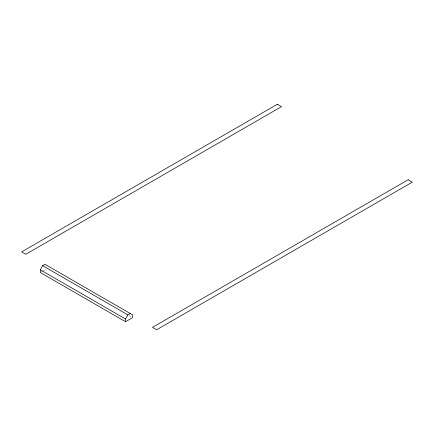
<?xml version="1.0" encoding="UTF-8"?>
<svg xmlns="http://www.w3.org/2000/svg" width="434" height="434" viewBox="0 0 434 434"><rect width="100%" height="100%" fill="white"/><g stroke="black" fill="none" stroke-linecap="round" stroke-linejoin="round"><path stroke-width="0.33" stroke-dasharray="2.17 1.63" d="M41.387 271.89L43.026 270.941M43.574 270.626L46.302 269.053M129.115 315.599L131.453 316.95"/><path stroke-width="0.65" d="M40.297 269.785L42.662 265.684L45.027 264.317L132.62 314.889L132.62 317.623L125.518 321.724L40.297 272.519L40.297 269.785L125.518 318.99L125.518 321.724M125.518 318.99L127.884 314.889L130.254 313.522M42.662 265.684L127.884 314.889M277.364 104.247L21.7 251.85L25.845 254.243L281.509 106.634L277.364 104.247M408.155 179.757L152.491 327.366L156.636 329.753L412.3 182.15L408.155 179.757"/></g></svg>
